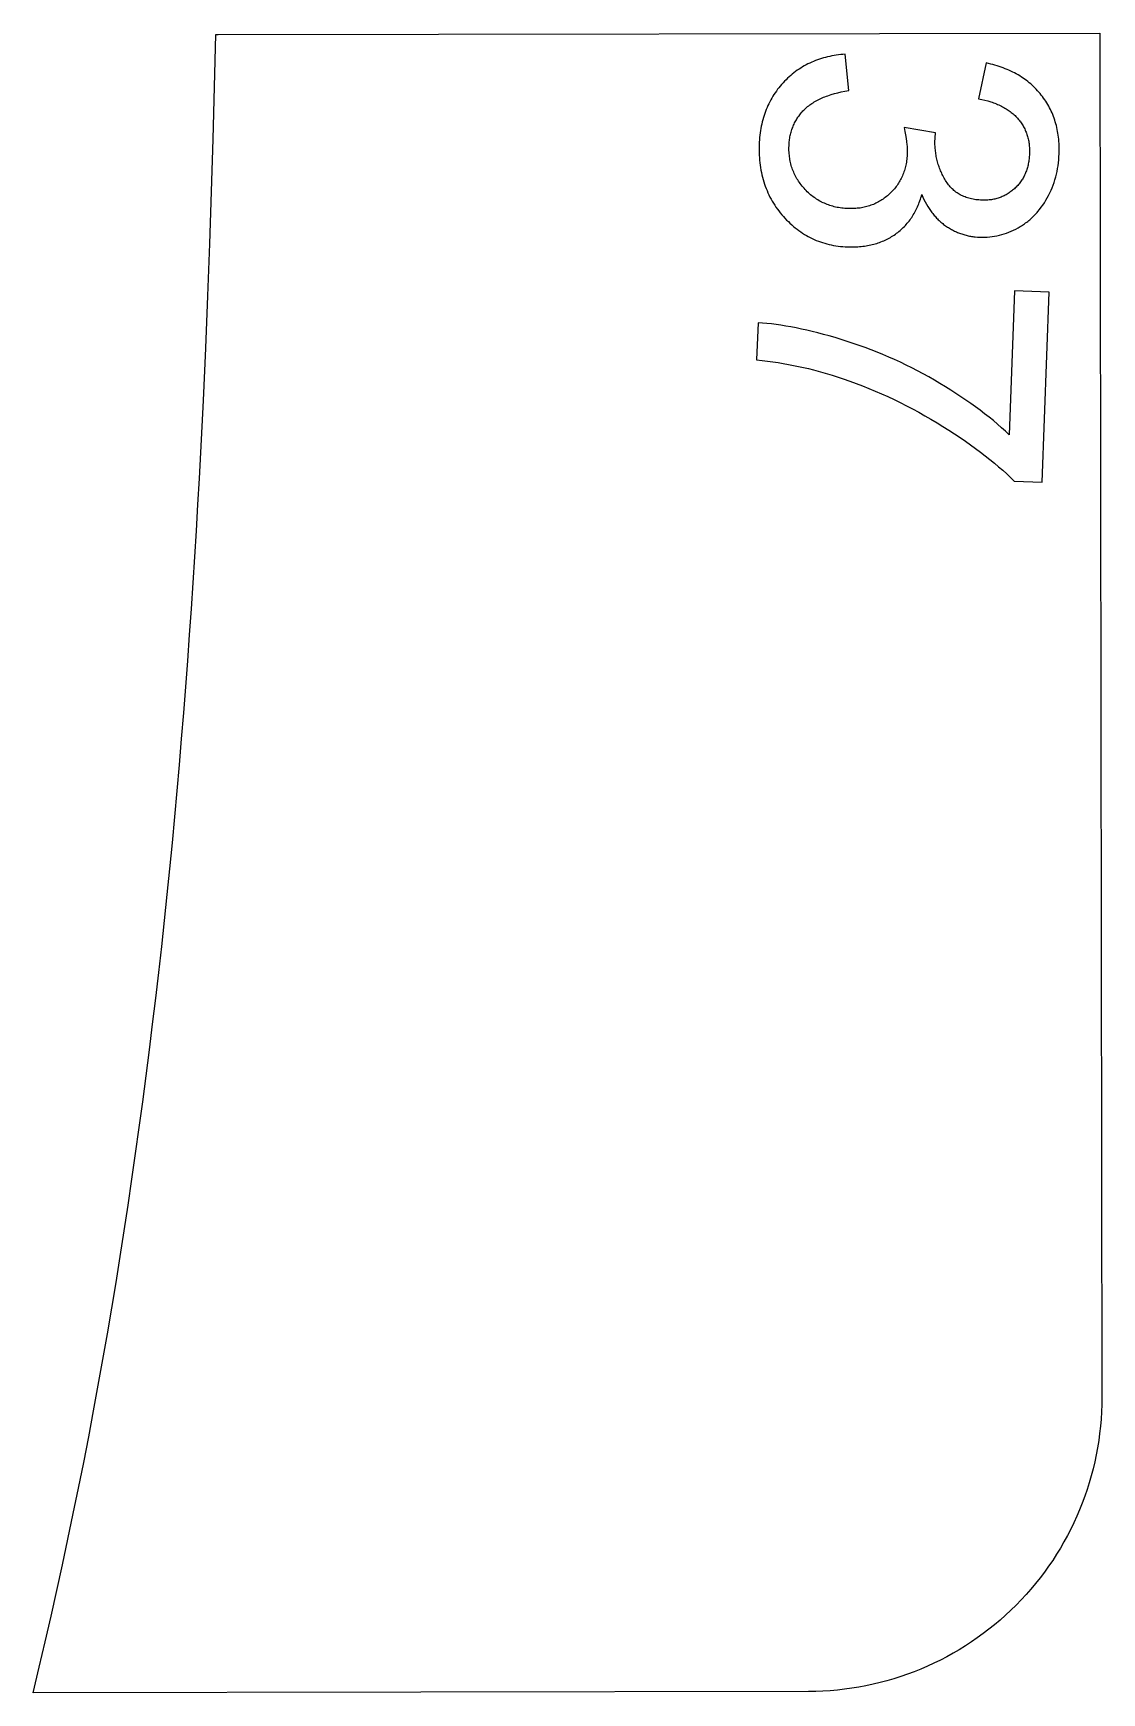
# Model space of a CAD drawing. Extents: x -8894 to -3022, y 6798 to 8329.
# Drawn here: x -4254.7 to -4072.9, y 7311.5 to 7593.7 of the extents above; entities that cross this region are included whole.
import ezdxf

# ---------------------------------------------------------------- set-up
doc = ezdxf.new("R2010")
doc.units = 0
doc.layers.add('LAYER_03', color=7, linetype='CONTINUOUS')
doc.layers.add('STEVILKE', color=7, linetype='CONTINUOUS')

msp = doc.modelspace()

# ---------------------------------------------------------------- linework, layer by layer
at = {"layer": 'LAYER_03'}
msp.add_lwpolyline([(-4122.81, 7311.66), (-4254.7, 7311.46), (-4253.66, 7315.8), (-4252.64, 7320.15), (-4251.64, 7324.5), (-4250.66, 7328.85), (-4249.71, 7333.21), (-4248.78, 7337.57), (-4247.87, 7341.93), (-4246.98, 7346.29), (-4246.11, 7350.65), (-4245.26, 7355.02), (-4244.44, 7359.39), (-4243.63, 7363.76), (-4242.85, 7368.14), (-4242.08, 7372.51), (-4241.34, 7376.89), (-4240.61, 7381.27), (-4239.91, 7385.65), (-4239.22, 7390.04), (-4238.55, 7394.42), (-4237.9, 7398.81), (-4237.27, 7403.2), (-4236.66, 7407.6), (-4236.06, 7411.99), (-4235.48, 7416.39), (-4234.92, 7420.79), (-4234.38, 7425.19), (-4233.85, 7429.59), (-4233.34, 7433.99), (-4232.84, 7438.4), (-4232.37, 7442.81), (-4231.9, 7447.22), (-4231.46, 7451.63), (-4231.02, 7456.04), (-4230.61, 7460.46), (-4230.2, 7464.87), (-4229.82, 7469.29), (-4229.44, 7473.71), (-4229.08, 7478.13), (-4228.74, 7482.55), (-4228.4, 7486.98), (-4228.08, 7491.4), (-4227.77, 7495.83), (-4227.48, 7500.26), (-4227.2, 7504.69), (-4226.92, 7509.12), (-4226.66, 7513.55), (-4226.41, 7517.98), (-4226.18, 7522.42), (-4225.95, 7526.85), (-4225.73, 7531.29), (-4225.33, 7540.16), (-4224.96, 7549.05), (-4224.63, 7557.93), (-4224.34, 7566.82), (-4224.07, 7575.71), (-4223.83, 7584.61), (-4223.62, 7593.5), (-4223.24, 7593.5), (-4073.24, 7593.74), (-4072.88, 7361.74, -0.414214)], format="xyb", close=True, dxfattribs=at)
at = {"layer": 'STEVILKE'}
for points in [[(-4116.54, 7590.15), (-4116.93, 7590.12), (-4117.31, 7590.09), (-4117.69, 7590.04), (-4118.07, 7589.99), (-4118.44, 7589.93), (-4118.81, 7589.87), (-4119.17, 7589.8), (-4119.53, 7589.72), (-4119.88, 7589.63), (-4120.23, 7589.53), (-4120.58, 7589.43), (-4120.92, 7589.32), (-4121.26, 7589.2), (-4121.59, 7589.08), (-4121.92, 7588.95), (-4122.25, 7588.81), (-4122.57, 7588.66), (-4122.88, 7588.51), (-4123.2, 7588.34), (-4123.5, 7588.17), (-4123.81, 7588), (-4124.11, 7587.81), (-4124.4, 7587.62), (-4124.69, 7587.42), (-4124.98, 7587.21), (-4125.26, 7587), (-4125.54, 7586.78), (-4125.81, 7586.55), (-4126.08, 7586.31), (-4126.35, 7586.07), (-4126.61, 7585.82), (-4126.87, 7585.56), (-4127.12, 7585.29), (-4127.36, 7585.02), (-4127.6, 7584.75), (-4127.82, 7584.47), (-4128.05, 7584.19), (-4128.26, 7583.9), (-4128.47, 7583.61), (-4128.66, 7583.31), (-4128.85, 7583.01), (-4129.04, 7582.7), (-4129.21, 7582.39), (-4129.38, 7582.07), (-4129.54, 7581.75), (-4129.7, 7581.43), (-4129.84, 7581.1), (-4129.98, 7580.76), (-4130.11, 7580.43), (-4130.24, 7580.08), (-4130.35, 7579.73), (-4130.46, 7579.38), (-4130.56, 7579.02), (-4130.65, 7578.66), (-4130.74, 7578.29), (-4130.82, 7577.92), (-4130.89, 7577.55), (-4130.95, 7577.17), (-4131.01, 7576.78), (-4131.06, 7576.39), (-4131.1, 7576), (-4131.13, 7575.6), (-4131.16, 7575.19), (-4131.18, 7574.78), (-4131.19, 7574.33), (-4131.19, 7573.88), (-4131.18, 7573.44), (-4131.17, 7573), (-4131.15, 7572.56), (-4131.11, 7572.13), (-4131.07, 7571.71), (-4131.02, 7571.29), (-4130.96, 7570.87), (-4130.89, 7570.46), (-4130.81, 7570.05), (-4130.72, 7569.65), (-4130.62, 7569.25), (-4130.52, 7568.86), (-4130.4, 7568.47), (-4130.28, 7568.08), (-4130.15, 7567.7), (-4130, 7567.33), (-4129.85, 7566.96), (-4129.69, 7566.59), (-4129.52, 7566.23), (-4129.35, 7565.87), (-4129.16, 7565.52), (-4128.96, 7565.18), (-4128.76, 7564.83), (-4128.54, 7564.49), (-4128.32, 7564.16), (-4128.08, 7563.83), (-4127.84, 7563.51), (-4127.59, 7563.19), (-4127.33, 7562.87), (-4127.06, 7562.56), (-4126.79, 7562.26), (-4126.51, 7561.96), (-4126.22, 7561.68), (-4125.94, 7561.4), (-4125.64, 7561.14), (-4125.35, 7560.88), (-4125.05, 7560.63), (-4124.74, 7560.39), (-4124.43, 7560.16), (-4124.12, 7559.94), (-4123.8, 7559.73), (-4123.48, 7559.52), (-4123.15, 7559.33), (-4122.82, 7559.15), (-4122.49, 7558.97), (-4122.15, 7558.8), (-4121.8, 7558.65), (-4121.46, 7558.5), (-4121.1, 7558.36), (-4120.75, 7558.23), (-4120.39, 7558.11), (-4120.02, 7558), (-4119.66, 7557.9), (-4119.28, 7557.81), (-4118.91, 7557.72), (-4118.52, 7557.65), (-4118.14, 7557.58), (-4117.75, 7557.53), (-4117.36, 7557.48), (-4116.96, 7557.44), (-4116.55, 7557.41), (-4116.15, 7557.39), (-4115.55, 7557.38), (-4114.96, 7557.39), (-4114.67, 7557.4), (-4114.39, 7557.42), (-4114.11, 7557.44), (-4113.83, 7557.46), (-4113.55, 7557.5), (-4113.27, 7557.53), (-4113, 7557.57), (-4112.74, 7557.62), (-4112.47, 7557.67), (-4112.21, 7557.72), (-4111.95, 7557.78), (-4111.69, 7557.85), (-4111.44, 7557.92), (-4111.19, 7557.99), (-4110.94, 7558.07), (-4110.7, 7558.16), (-4110.46, 7558.25), (-4110.22, 7558.34), (-4109.99, 7558.44), (-4109.75, 7558.55), (-4109.52, 7558.65), (-4109.3, 7558.77), (-4109.08, 7558.89), (-4108.86, 7559.01), (-4108.64, 7559.14), (-4108.42, 7559.27), (-4108.21, 7559.41), (-4108, 7559.56), (-4107.8, 7559.7), (-4107.6, 7559.86), (-4107.4, 7560.01), (-4107.21, 7560.17), (-4107.02, 7560.34), (-4106.84, 7560.51), (-4106.66, 7560.68), (-4106.48, 7560.85), (-4106.31, 7561.03), (-4106.15, 7561.22), (-4105.98, 7561.41), (-4105.82, 7561.6), (-4105.67, 7561.79), (-4105.52, 7561.99), (-4105.37, 7562.2), (-4105.23, 7562.41), (-4105.09, 7562.62), (-4104.96, 7562.84), (-4104.83, 7563.06), (-4104.7, 7563.28), (-4104.58, 7563.51), (-4104.46, 7563.74), (-4104.35, 7563.98), (-4104.24, 7564.22), (-4104.13, 7564.46), (-4104.03, 7564.71), (-4103.94, 7564.96), (-4103.84, 7565.22), (-4103.76, 7565.48), (-4103.67, 7565.74), (-4103.59, 7566.01), (-4103.52, 7566.28), (-4103.33, 7565.86), (-4103.14, 7565.44), (-4102.93, 7565.04), (-4102.72, 7564.66), (-4102.5, 7564.28), (-4102.27, 7563.92), (-4102.03, 7563.57), (-4101.91, 7563.4), (-4101.78, 7563.23), (-4101.66, 7563.07), (-4101.53, 7562.9), (-4101.4, 7562.75), (-4101.26, 7562.59), (-4101.13, 7562.44), (-4100.99, 7562.29), (-4100.85, 7562.15), (-4100.7, 7562.01), (-4100.56, 7561.87), (-4100.41, 7561.73), (-4100.26, 7561.6), (-4100.11, 7561.47), (-4099.95, 7561.35), (-4099.8, 7561.22), (-4099.64, 7561.11), (-4099.48, 7560.99), (-4099.31, 7560.88), (-4099.15, 7560.77), (-4098.99, 7560.66), (-4098.82, 7560.56), (-4098.65, 7560.46), (-4098.48, 7560.36), (-4098.31, 7560.27), (-4098.14, 7560.18), (-4097.97, 7560.09), (-4097.79, 7560.01), (-4097.62, 7559.93), (-4097.44, 7559.86), (-4097.26, 7559.78), (-4097.09, 7559.71), (-4096.9, 7559.65), (-4096.72, 7559.59), (-4096.54, 7559.53), (-4096.36, 7559.47), (-4096.17, 7559.42), (-4095.98, 7559.37), (-4095.8, 7559.32), (-4095.61, 7559.28), (-4095.42, 7559.24), (-4095.23, 7559.21), (-4095.03, 7559.17), (-4094.84, 7559.14), (-4094.64, 7559.12), (-4094.45, 7559.1), (-4094.05, 7559.06), (-4093.65, 7559.04), (-4093.22, 7559.03), (-4092.8, 7559.04), (-4092.38, 7559.06), (-4091.96, 7559.09), (-4091.55, 7559.14), (-4091.14, 7559.21), (-4090.73, 7559.28), (-4090.32, 7559.38), (-4089.91, 7559.48), (-4089.51, 7559.6), (-4089.11, 7559.74), (-4088.71, 7559.89), (-4088.32, 7560.05), (-4087.92, 7560.23), (-4087.53, 7560.42), (-4087.14, 7560.63), (-4086.95, 7560.74), (-4086.76, 7560.85), (-4086.57, 7560.97), (-4086.39, 7561.08), (-4086.21, 7561.21), (-4086.03, 7561.33), (-4085.85, 7561.46), (-4085.67, 7561.59), (-4085.5, 7561.73), (-4085.33, 7561.86), (-4085.16, 7562), (-4084.99, 7562.15), (-4084.83, 7562.3), (-4084.67, 7562.45), (-4084.51, 7562.6), (-4084.35, 7562.76), (-4084.2, 7562.92), (-4084.05, 7563.08), (-4083.9, 7563.25), (-4083.75, 7563.42), (-4083.46, 7563.77), (-4083.18, 7564.14), (-4082.92, 7564.51), (-4082.66, 7564.9), (-4082.41, 7565.31), (-4082.17, 7565.72), (-4081.94, 7566.15), (-4081.73, 7566.58), (-4081.53, 7567.01), (-4081.34, 7567.45), (-4081.16, 7567.9), (-4081, 7568.35), (-4080.86, 7568.81), (-4080.72, 7569.28), (-4080.6, 7569.74), (-4080.5, 7570.22), (-4080.41, 7570.7), (-4080.33, 7571.19), (-4080.26, 7571.68), (-4080.21, 7572.17), (-4080.17, 7572.68), (-4080.14, 7573.19), (-4080.13, 7573.55), (-4080.13, 7573.92), (-4080.13, 7574.28), (-4080.15, 7574.64), (-4080.16, 7574.99), (-4080.19, 7575.34), (-4080.22, 7575.69), (-4080.25, 7576.03), (-4080.3, 7576.37), (-4080.35, 7576.71), (-4080.41, 7577.04), (-4080.47, 7577.37), (-4080.54, 7577.7), (-4080.62, 7578.02), (-4080.7, 7578.34), (-4080.8, 7578.66), (-4080.89, 7578.97), (-4081, 7579.28), (-4081.11, 7579.58), (-4081.23, 7579.88), (-4081.35, 7580.18), (-4081.49, 7580.47), (-4081.62, 7580.76), (-4081.77, 7581.05), (-4081.92, 7581.33), (-4082.08, 7581.61), (-4082.25, 7581.89), (-4082.42, 7582.16), (-4082.6, 7582.43), (-4082.78, 7582.7), (-4082.98, 7582.96), (-4083.18, 7583.22), (-4083.38, 7583.47), (-4083.59, 7583.72), (-4083.81, 7583.96), (-4084.03, 7584.2), (-4084.26, 7584.43), (-4084.5, 7584.66), (-4084.73, 7584.88), (-4084.98, 7585.1), (-4085.23, 7585.31), (-4085.49, 7585.52), (-4085.75, 7585.72), (-4086.02, 7585.91), (-4086.29, 7586.1), (-4086.57, 7586.28), (-4086.85, 7586.46), (-4087.14, 7586.64), (-4087.44, 7586.8), (-4087.74, 7586.97), (-4088.05, 7587.12), (-4088.36, 7587.27), (-4088.68, 7587.42), (-4089, 7587.56), (-4089.33, 7587.7), (-4089.66, 7587.83), (-4090.01, 7587.95), (-4090.35, 7588.07), (-4090.7, 7588.18), (-4091.06, 7588.29), (-4091.42, 7588.4), (-4091.79, 7588.49), (-4092.55, 7588.67), (-4093.86, 7582.58), (-4093.31, 7582.47), (-4092.78, 7582.34), (-4092.26, 7582.21), (-4091.77, 7582.06), (-4091.53, 7581.98), (-4091.29, 7581.89), (-4091.06, 7581.81), (-4090.83, 7581.72), (-4090.61, 7581.63), (-4090.39, 7581.53), (-4090.17, 7581.43), (-4089.96, 7581.33), (-4089.76, 7581.23), (-4089.56, 7581.12), (-4089.36, 7581.01), (-4089.17, 7580.89), (-4088.98, 7580.78), (-4088.8, 7580.65), (-4088.62, 7580.53), (-4088.45, 7580.4), (-4088.28, 7580.27), (-4088.12, 7580.14), (-4087.96, 7580), (-4087.8, 7579.86), (-4087.65, 7579.72), (-4087.5, 7579.57), (-4087.36, 7579.42), (-4087.22, 7579.27), (-4087.09, 7579.12), (-4086.96, 7578.96), (-4086.84, 7578.8), (-4086.72, 7578.64), (-4086.6, 7578.47), (-4086.49, 7578.31), (-4086.39, 7578.14), (-4086.29, 7577.97), (-4086.19, 7577.8), (-4086.1, 7577.62), (-4086.01, 7577.45), (-4085.92, 7577.27), (-4085.85, 7577.09), (-4085.77, 7576.9), (-4085.7, 7576.72), (-4085.63, 7576.53), (-4085.57, 7576.34), (-4085.52, 7576.15), (-4085.46, 7575.95), (-4085.42, 7575.76), (-4085.37, 7575.56), (-4085.33, 7575.36), (-4085.3, 7575.15), (-4085.27, 7574.95), (-4085.24, 7574.74), (-4085.22, 7574.53), (-4085.21, 7574.32), (-4085.19, 7574.11), (-4085.19, 7573.89), (-4085.18, 7573.67), (-4085.18, 7573.45), (-4085.19, 7573.23), (-4085.2, 7573.01), (-4085.22, 7572.78), (-4085.23, 7572.57), (-4085.26, 7572.35), (-4085.28, 7572.14), (-4085.32, 7571.93), (-4085.35, 7571.72), (-4085.39, 7571.51), (-4085.43, 7571.31), (-4085.48, 7571.11), (-4085.54, 7570.91), (-4085.59, 7570.72), (-4085.65, 7570.53), (-4085.72, 7570.34), (-4085.79, 7570.15), (-4085.86, 7569.97), (-4085.94, 7569.79), (-4086.02, 7569.61), (-4086.11, 7569.44), (-4086.2, 7569.27), (-4086.29, 7569.1), (-4086.39, 7568.93), (-4086.5, 7568.77), (-4086.6, 7568.61), (-4086.72, 7568.45), (-4086.83, 7568.29), (-4086.95, 7568.14), (-4087.08, 7567.99), (-4087.2, 7567.84), (-4087.34, 7567.7), (-4087.48, 7567.56), (-4087.62, 7567.42), (-4087.76, 7567.28), (-4087.91, 7567.15), (-4088.06, 7567.02), (-4088.21, 7566.9), (-4088.36, 7566.79), (-4088.52, 7566.67), (-4088.67, 7566.57), (-4088.83, 7566.46), (-4088.99, 7566.36), (-4089.16, 7566.27), (-4089.32, 7566.18), (-4089.49, 7566.09), (-4089.66, 7566.01), (-4089.83, 7565.94), (-4090.01, 7565.86), (-4090.18, 7565.8), (-4090.36, 7565.73), (-4090.54, 7565.67), (-4090.72, 7565.62), (-4090.91, 7565.57), (-4091.09, 7565.53), (-4091.28, 7565.49), (-4091.47, 7565.45), (-4091.67, 7565.42), (-4091.86, 7565.39), (-4092.06, 7565.37), (-4092.26, 7565.36), (-4092.46, 7565.34), (-4092.66, 7565.33), (-4092.87, 7565.33), (-4093.07, 7565.33), (-4093.28, 7565.34), (-4093.55, 7565.35), (-4093.81, 7565.37), (-4094.06, 7565.39), (-4094.31, 7565.42), (-4094.56, 7565.46), (-4094.8, 7565.5), (-4095.04, 7565.55), (-4095.27, 7565.6), (-4095.5, 7565.66), (-4095.72, 7565.73), (-4095.94, 7565.8), (-4096.15, 7565.88), (-4096.36, 7565.96), (-4096.56, 7566.06), (-4096.76, 7566.15), (-4096.96, 7566.25), (-4097.15, 7566.36), (-4097.34, 7566.48), (-4097.52, 7566.6), (-4097.7, 7566.72), (-4097.87, 7566.85), (-4098.04, 7566.99), (-4098.2, 7567.13), (-4098.36, 7567.28), (-4098.52, 7567.44), (-4098.67, 7567.6), (-4098.81, 7567.77), (-4098.95, 7567.94), (-4099.09, 7568.12), (-4099.22, 7568.31), (-4099.35, 7568.5), (-4099.47, 7568.7), (-4099.59, 7568.9), (-4099.71, 7569.1), (-4099.82, 7569.3), (-4099.92, 7569.51), (-4100.03, 7569.72), (-4100.12, 7569.92), (-4100.22, 7570.13), (-4100.31, 7570.34), (-4100.4, 7570.56), (-4100.48, 7570.77), (-4100.56, 7570.99), (-4100.63, 7571.2), (-4100.7, 7571.42), (-4100.77, 7571.64), (-4100.83, 7571.86), (-4100.89, 7572.08), (-4100.94, 7572.3), (-4100.99, 7572.53), (-4101.04, 7572.76), (-4101.08, 7572.98), (-4101.12, 7573.21), (-4101.15, 7573.44), (-4101.18, 7573.67), (-4101.2, 7573.91), (-4101.23, 7574.14), (-4101.24, 7574.38), (-4101.27, 7574.85), (-4101.27, 7575.33), (-4101.26, 7575.82), (-4101.26, 7575.92), (-4101.25, 7576.02), (-4101.23, 7576.25), (-4101.2, 7576.52), (-4101.16, 7576.81), (-4106.52, 7577.68), (-4106.38, 7577.04), (-4106.26, 7576.43), (-4106.17, 7575.84), (-4106.09, 7575.29), (-4106.04, 7574.76), (-4106.02, 7574.5), (-4106, 7574.25), (-4105.99, 7574.01), (-4105.99, 7573.78), (-4105.99, 7573.55), (-4105.99, 7573.33), (-4106, 7573.07), (-4106.02, 7572.81), (-4106.04, 7572.55), (-4106.07, 7572.29), (-4106.1, 7572.04), (-4106.14, 7571.79), (-4106.19, 7571.54), (-4106.24, 7571.3), (-4106.29, 7571.06), (-4106.35, 7570.83), (-4106.41, 7570.59), (-4106.48, 7570.36), (-4106.56, 7570.14), (-4106.64, 7569.91), (-4106.73, 7569.69), (-4106.82, 7569.47), (-4106.91, 7569.26), (-4107.01, 7569.05), (-4107.12, 7568.84), (-4107.23, 7568.63), (-4107.35, 7568.43), (-4107.47, 7568.23), (-4107.6, 7568.04), (-4107.73, 7567.84), (-4107.87, 7567.65), (-4108.01, 7567.47), (-4108.16, 7567.28), (-4108.32, 7567.1), (-4108.48, 7566.93), (-4108.64, 7566.75), (-4108.81, 7566.58), (-4108.99, 7566.41), (-4109.16, 7566.25), (-4109.35, 7566.09), (-4109.53, 7565.94), (-4109.72, 7565.79), (-4109.91, 7565.65), (-4110.1, 7565.51), (-4110.29, 7565.38), (-4110.49, 7565.26), (-4110.69, 7565.14), (-4110.9, 7565.03), (-4111.1, 7564.92), (-4111.31, 7564.81), (-4111.52, 7564.72), (-4111.74, 7564.62), (-4111.95, 7564.54), (-4112.17, 7564.46), (-4112.39, 7564.38), (-4112.62, 7564.31), (-4112.85, 7564.25), (-4113.08, 7564.19), (-4113.31, 7564.13), (-4113.55, 7564.08), (-4113.78, 7564.04), (-4114.02, 7564), (-4114.27, 7563.97), (-4114.52, 7563.95), (-4114.76, 7563.93), (-4115.02, 7563.91), (-4115.27, 7563.9), (-4115.53, 7563.9), (-4115.79, 7563.9), (-4116.05, 7563.9), (-4116.33, 7563.92), (-4116.6, 7563.94), (-4116.87, 7563.96), (-4117.13, 7563.99), (-4117.4, 7564.03), (-4117.66, 7564.07), (-4117.91, 7564.11), (-4118.17, 7564.17), (-4118.42, 7564.23), (-4118.67, 7564.29), (-4118.91, 7564.36), (-4119.15, 7564.44), (-4119.39, 7564.52), (-4119.63, 7564.61), (-4119.86, 7564.7), (-4120.09, 7564.8), (-4120.32, 7564.9), (-4120.55, 7565.01), (-4120.77, 7565.13), (-4120.98, 7565.25), (-4121.2, 7565.38), (-4121.41, 7565.51), (-4121.62, 7565.65), (-4121.83, 7565.79), (-4122.03, 7565.94), (-4122.23, 7566.1), (-4122.43, 7566.26), (-4122.62, 7566.43), (-4122.81, 7566.6), (-4123, 7566.78), (-4123.19, 7566.96), (-4123.37, 7567.15), (-4123.55, 7567.35), (-4123.72, 7567.54), (-4123.88, 7567.74), (-4124.04, 7567.94), (-4124.2, 7568.15), (-4124.34, 7568.35), (-4124.49, 7568.56), (-4124.62, 7568.77), (-4124.75, 7568.99), (-4124.88, 7569.2), (-4125, 7569.42), (-4125.11, 7569.64), (-4125.21, 7569.87), (-4125.31, 7570.09), (-4125.41, 7570.32), (-4125.5, 7570.55), (-4125.58, 7570.78), (-4125.66, 7571.02), (-4125.73, 7571.26), (-4125.79, 7571.5), (-4125.85, 7571.74), (-4125.9, 7571.98), (-4125.95, 7572.23), (-4125.99, 7572.48), (-4126.03, 7572.73), (-4126.05, 7572.99), (-4126.08, 7573.24), (-4126.09, 7573.5), (-4126.11, 7573.77), (-4126.11, 7574.03), (-4126.11, 7574.3), (-4126.1, 7574.57), (-4126.09, 7574.79), (-4126.08, 7575.02), (-4126.06, 7575.24), (-4126.03, 7575.46), (-4126.01, 7575.68), (-4125.97, 7575.89), (-4125.94, 7576.1), (-4125.9, 7576.31), (-4125.85, 7576.52), (-4125.8, 7576.73), (-4125.75, 7576.93), (-4125.69, 7577.13), (-4125.62, 7577.33), (-4125.56, 7577.53), (-4125.48, 7577.72), (-4125.41, 7577.91), (-4125.33, 7578.1), (-4125.24, 7578.29), (-4125.15, 7578.48), (-4125.06, 7578.66), (-4124.96, 7578.84), (-4124.85, 7579.02), (-4124.75, 7579.19), (-4124.64, 7579.36), (-4124.52, 7579.54), (-4124.4, 7579.7), (-4124.27, 7579.87), (-4124.14, 7580.03), (-4124.01, 7580.2), (-4123.87, 7580.35), (-4123.73, 7580.51), (-4123.58, 7580.67), (-4123.43, 7580.82), (-4123.27, 7580.97), (-4123.11, 7581.11), (-4122.94, 7581.25), (-4122.76, 7581.39), (-4122.58, 7581.53), (-4122.4, 7581.66), (-4122.21, 7581.79), (-4122.01, 7581.92), (-4121.81, 7582.05), (-4121.6, 7582.17), (-4121.39, 7582.28), (-4121.17, 7582.4), (-4120.94, 7582.51), (-4120.71, 7582.62), (-4120.48, 7582.72), (-4120.23, 7582.83), (-4119.99, 7582.93), (-4119.73, 7583.02), (-4119.48, 7583.11), (-4118.94, 7583.29), (-4118.39, 7583.46), (-4117.81, 7583.61), (-4117.21, 7583.75), (-4116.59, 7583.87), (-4115.94, 7583.99)], [(-4087.78, 7517.53), (-4083.01, 7517.36), (-4081.84, 7549.68), (-4087.74, 7549.89), (-4088.62, 7525.44), (-4089.27, 7526.04), (-4089.94, 7526.64), (-4090.63, 7527.24), (-4091.34, 7527.84), (-4092.07, 7528.43), (-4092.82, 7529.02), (-4093.59, 7529.6), (-4094.38, 7530.18), (-4095.18, 7530.76), (-4096.01, 7531.34), (-4096.85, 7531.91), (-4097.72, 7532.47), (-4098.6, 7533.04), (-4099.5, 7533.6), (-4100.42, 7534.16), (-4101.36, 7534.71), (-4102.31, 7535.26), (-4103.27, 7535.79), (-4104.23, 7536.3), (-4105.2, 7536.8), (-4106.18, 7537.29), (-4107.16, 7537.76), (-4108.14, 7538.21), (-4109.13, 7538.65), (-4110.12, 7539.08), (-4111.12, 7539.49), (-4112.13, 7539.89), (-4113.14, 7540.27), (-4114.15, 7540.63), (-4115.17, 7540.98), (-4116.2, 7541.32), (-4117.23, 7541.64), (-4118.25, 7541.95), (-4119.26, 7542.24), (-4120.24, 7542.51), (-4121.21, 7542.76), (-4122.16, 7543), (-4123.09, 7543.22), (-4124, 7543.42), (-4124.9, 7543.61), (-4125.77, 7543.78), (-4126.63, 7543.93), (-4127.47, 7544.06), (-4128.29, 7544.18), (-4129.09, 7544.28), (-4129.87, 7544.36), (-4130.64, 7544.42), (-4131.38, 7544.47), (-4131.61, 7538.17), (-4130.68, 7538.07), (-4129.77, 7537.95), (-4128.86, 7537.83), (-4127.96, 7537.7), (-4127.08, 7537.56), (-4126.2, 7537.4), (-4125.33, 7537.24), (-4124.48, 7537.07), (-4123.63, 7536.89), (-4122.79, 7536.69), (-4121.96, 7536.49), (-4121.14, 7536.28), (-4120.33, 7536.05), (-4119.54, 7535.82), (-4118.75, 7535.58), (-4116.87, 7534.96), (-4115.77, 7534.57), (-4114.69, 7534.17), (-4113.6, 7533.76), (-4112.52, 7533.32), (-4111.45, 7532.87), (-4110.37, 7532.41), (-4109.31, 7531.92), (-4108.24, 7531.42), (-4107.18, 7530.91), (-4106.13, 7530.37), (-4105.08, 7529.83), (-4104.03, 7529.26), (-4102.99, 7528.68), (-4101.96, 7528.08), (-4100.92, 7527.46), (-4099.91, 7526.84), (-4098.91, 7526.22), (-4097.95, 7525.6), (-4097.01, 7524.97), (-4096.1, 7524.35), (-4095.21, 7523.73), (-4094.35, 7523.11), (-4093.51, 7522.49), (-4092.71, 7521.87), (-4091.92, 7521.25), (-4091.17, 7520.63), (-4090.44, 7520), (-4089.73, 7519.39), (-4089.05, 7518.77), (-4088.4, 7518.15)]]:
    msp.add_lwpolyline(points, close=True, dxfattribs=at)

doc.saveas('drawing.dxf')
